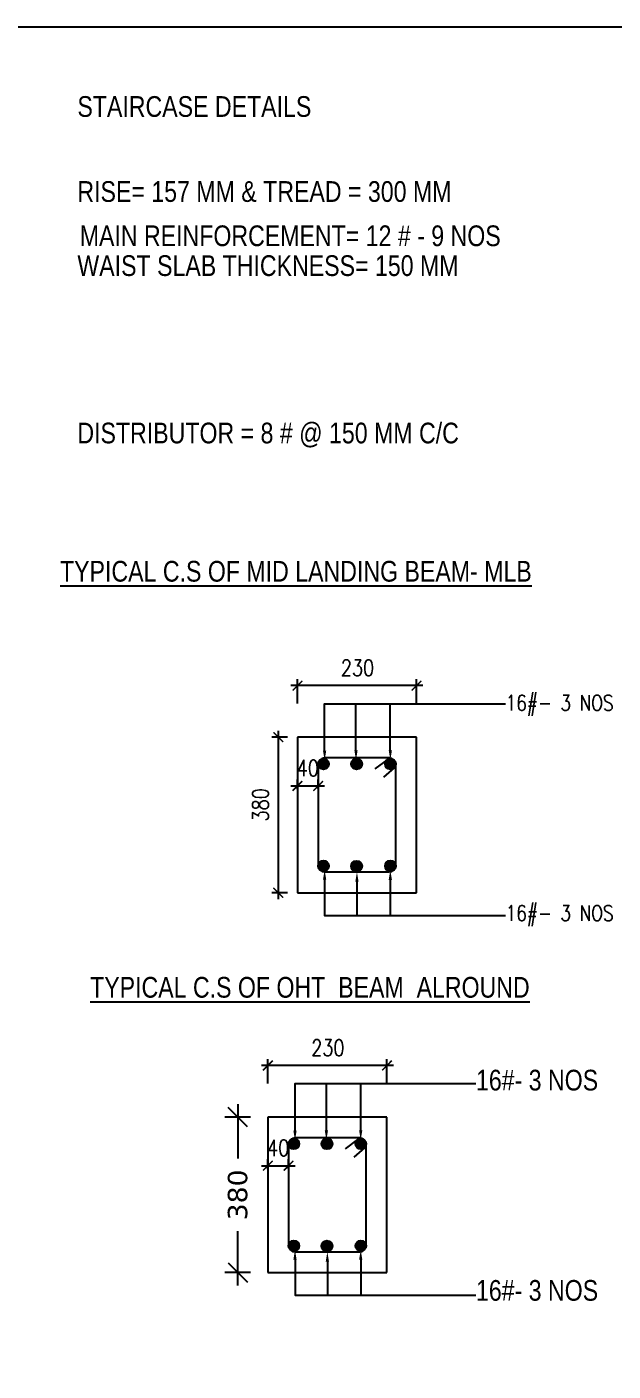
# Model space of a CAD drawing. Header units: millimetres. Extents: x 12977220 to 13113408, y -169657 to -55898.
# Drawn here: x 12988464 to 12992996, y -163494 to -153114 of the extents above; entities that cross this region are included whole.
import ezdxf

# ---------------------------------------------------------------- set-up
doc = ezdxf.new("R2010")
doc.units = ezdxf.units.MM
doc.header["$LTSCALE"] = 3
doc.header["$PDMODE"] = 66
for name, color, linetype in [('C3', 2, 'Continuous'), ('COLUMN-NAME', 83, 'Continuous'), ('DIM', 9, 'Continuous'), ('FOOTING', 60, 'Continuous'), ('MAINROD', 31, 'Continuous'), ('RCCFRAME', 33, 'Continuous'), ('text', 33, 'Continuous')]:
    doc.layers.add(name, color=color, linetype=linetype)
doc.styles.add('aril', font='ARIAL.TTF', dxfattribs={"width": 0.8})
doc.styles.add('Jerry', font='verdana.TTF')
doc.styles.add('ROMANS', font='romans.shx', dxfattribs={"width": 0.8})
doc.styles.get("Standard").update_dxf_attribs({"font": 'ARIALBD.TTF', "height": 4.5})
doc.dimstyles.new('ISO-25', dxfattribs={"dimtxt": 2.5, "dimasz": 2.5, "dimexe": 1.25, "dimexo": 0.625, "dimtad": 1, "dimtxsty": 'Standard', "dimcen": 2.5, "dimadec": 0, "dimazin": 0, "dimtfac": 1, "dimtmove": 0, "dimatfit": 3, "dimfxl": 1, "dimarcsym": 0})

# ---------------------------------------------------------------- blocks, each defined once
blk = doc.blocks.new('_ARCHTICK')
at = {"color": 0, "linetype": 'ByBlock', "const_width": 0.15}
blk.add_lwpolyline([(-0.5, -0.5), (0.5, 0.5)], dxfattribs=at)
blk = doc.blocks.new('_Oblique')
at = {"color": 0, "linetype": 'ByBlock', "lineweight": -2}
blk.add_line((-0.5, -0.5), (0.5, 0.5), dxfattribs=at)
blk = doc.blocks.new('*D1083')
at = {"layer": 'C3', "color": 8, "lineweight": -2, "ltscale": 0.15, "transparency": 16777216}
for p, q in [((12990094, -161433), (12990094, -161851)), ((12990194, -161533), (12989994, -161533)), ((12990094, -162833), (12990094, -162414)), ((12990194, -162733), (12989994, -162733))]:
    blk.add_line(p, q, dxfattribs=at)
at = {"layer": 'Defpoints', "color": 0, "ltscale": 0.15, "transparency": 16777216}
for p in [(12990327, -161533), (12990094, -162733), (12990327, -162733)]:
    blk.add_point(p, dxfattribs=at)
at = {"layer": 'C3', "color": 8, "lineweight": -2, "ltscale": 0.15, "transparency": 16777216, "xscale": 150, "yscale": 150, "zscale": 150}
for p, rotation in [((12990094, -161533), 90), ((12990094, -162733), 270)]:
    blk.add_blockref('_Oblique', p, dxfattribs=dict(at, rotation=rotation))
at = {"layer": 'C3', "ltscale": 0.15, "transparency": 16777216, "insert": (12990094, -162133), "char_height": 150, "attachment_point": 5, "rotation": 90, "style": 'Jerry'}
blk.add_mtext('380', dxfattribs=at)

msp = doc.modelspace()

# ---------------------------------------------------------------- hatches: boundary and pattern name
at = {"layer": 'FOOTING', "linetype": 'Continuous'}
for points in [[(12990715.3, -158806, 1), (12990798.5, -158806, 1)], [(12990970.6, -158805.5, -1), (12991053.8, -158805.5, -1)], [(12991315.8, -158806, -1), (12991232.6, -158806, -1)], [(12990715.3, -159593.2, -1), (12990798.5, -159593.2, -1)], [(12990969.9, -159594.9, -1), (12991053.1, -159594.9, -1)], [(12991315.8, -159593.2, 1), (12991232.6, -159593.2, 1)], [(12990486.6, -161739.1, 1), (12990569.8, -161739.1, 1)], [(12990741.9, -161738.5, -1), (12990825.1, -161738.5, -1)], [(12991087.1, -161739.1, -1), (12991003.9, -161739.1, -1)], [(12990486.6, -162526.3, -1), (12990569.8, -162526.3, -1)], [(12990741.2, -162528, -1), (12990824.4, -162528, -1)], [(12991087.1, -162526.3, 1), (12991003.9, -162526.3, 1)]]:
    msp.add_hatch(color=9, dxfattribs=at).paths.add_polyline_path(points)

# ---------------------------------------------------------------- linework, layer by layer
at = {"layer": 'COLUMN-NAME', "color": 3, "linetype": 'ByBlock', "ltscale": 500}
msp.add_lwpolyline([(13003701.5, -169657.1), (12979858.7, -169657.1), (12979858.7, -153114.5), (13003701.5, -153114.5)], close=True, dxfattribs=at)
at = {"layer": 'DIM', "color": 8}
for p, q in [((12990555.6, -158338.7), (12990555.6, -158150.9)), ((12991475.6, -158338.7), (12991475.6, -158150.9)), ((12991525.6, -158200.9), (12990505.6, -158200.9)), ((12990407.7, -158549.5), (12990407.7, -159849.7)), ((12990477.7, -158599.5), (12990357.7, -158599.5)), ((12990505.6, -158975), (12990765.6, -158975)), ((12990555.6, -159000.1), (12990555.6, -158925)), ((12990715.6, -158996.1), (12990715.6, -158925)), ((12990477.7, -159799.7), (12990357.7, -159799.7)), ((12990326.8, -161271.7), (12990326.8, -161083.9)), ((12991246.8, -161271.7), (12991246.8, -161083.9)), ((12991296.8, -161133.9), (12990276.8, -161133.9)), ((12990276.8, -161908.1), (12990536.8, -161908.1)), ((12990326.8, -161933.2), (12990326.8, -161858.1)), ((12990486.8, -161929.2), (12990486.8, -161858.1))]:
    msp.add_line(p, q, dxfattribs=at)
for points in [[(12990765.6, -158703), (12990765.6, -158341.1), (12992164.2, -158341.1)], [(12991008.1, -158700.5), (12991008.1, -158341.1)], [(12991273.4, -158700.5), (12991273.4, -158341.1)], [(12990765.6, -159700), (12990765.6, -159975), (12992164.2, -159975)], [(12991015.6, -159714.7), (12991015.6, -159975)], [(12991273.4, -159701.2), (12991273.4, -159975)], [(12990536.8, -161636), (12990536.8, -161274.2), (12991935.5, -161274.2)], [(12990779.4, -161633.6), (12990779.4, -161274.2)], [(12991044.7, -161633.6), (12991044.7, -161274.2)], [(12990536.8, -162633.1), (12990536.8, -162908.1), (12991935.5, -162908.1)], [(12991044.7, -162634.3), (12991044.7, -162908.1)], [(12990786.8, -162647.8), (12990786.8, -162908.1)]]:
    msp.add_lwpolyline(points, dxfattribs=at)
for points in [[(12990778.1, -158703), (12990765.6, -158778), (12990753.1, -158703)], [(12991020.6, -158700.5), (12991008.1, -158775.5), (12990995.6, -158700.5)], [(12991285.9, -158700.5), (12991273.4, -158775.5), (12991260.9, -158700.5)], [(12990753.1, -159700), (12990765.6, -159625), (12990778.1, -159700)], [(12991260.9, -159701.2), (12991273.4, -159626.2), (12991285.9, -159701.2)], [(12991003.1, -159714.7), (12991015.6, -159639.7), (12991028.1, -159714.7)], [(12990549.3, -161636), (12990536.8, -161711), (12990524.3, -161636)], [(12990791.9, -161633.6), (12990779.4, -161708.6), (12990766.9, -161633.6)], [(12991057.2, -161633.6), (12991044.7, -161708.6), (12991032.2, -161633.6)], [(12990524.3, -162633.1), (12990536.8, -162558.1), (12990549.3, -162633.1)], [(12990774.3, -162647.8), (12990786.8, -162572.8), (12990799.3, -162647.8)], [(12991032.2, -162634.3), (12991044.7, -162559.3), (12991057.2, -162634.3)]]:
    msp.add_solid(points, dxfattribs=at)
at = {"layer": 'MAINROD', "color": 2}
for p, q in [((12991265.6, -158759.5), (12990765.6, -158759.5)), ((12991249.4, -158772.6), (12991152.5, -158843.6)), ((12990715.6, -158809.5), (12990715.6, -159589.7)), ((12991302.5, -158836.5), (12991220.6, -158908.4)), ((12991315.6, -159589.7), (12991315.6, -158809.5)), ((12990765.6, -159639.7), (12991265.6, -159639.7)), ((12991036.8, -161692.6), (12990536.8, -161692.6)), ((12991020.7, -161705.7), (12990923.8, -161776.7)), ((12990486.8, -161742.6), (12990486.8, -162522.8)), ((12991073.8, -161769.6), (12990991.9, -161841.5)), ((12991086.8, -162522.8), (12991086.8, -161742.6)), ((12990536.8, -162572.8), (12991036.8, -162572.8))]:
    msp.add_line(p, q, dxfattribs=at)
for centre in [(12990756.9, -158806), (12991012.2, -158805.5), (12991013, -158806), (12991274.2, -158806), (12990756.9, -159593.2), (12991011.5, -159594.9), (12991013, -159595), (12991274.2, -159593.2), (12990528.2, -161739.1), (12990783.5, -161738.5), (12990784.3, -161739.1), (12991045.5, -161739.1), (12990528.2, -162526.3), (12990782.8, -162528), (12990784.3, -162528.1), (12991045.5, -162526.3)]:
    msp.add_circle(centre, 41.6, dxfattribs=at)
for centre, start, end in [((12990765.6, -158809.5), 90, 180), ((12991265.6, -158809.5), 0, 90), ((12990765.6, -159589.7), 180, 270), ((12991265.6, -159589.7), 270, 0), ((12990536.8, -161742.6), 90, 180), ((12991036.8, -161742.6), 0, 90), ((12990536.8, -162522.8), 180, 270), ((12991036.8, -162522.8), 270, 0)]:
    msp.add_arc(centre, 50, start, end, dxfattribs=at)
at = {"layer": 'RCCFRAME', "color": 1, "linetype": 'Continuous', "ltscale": 0.02}
for p, q in [((12991475.6, -158599.5), (12990555.6, -158599.5)), ((12990555.6, -158599.5), (12990555.6, -159799.7)), ((12991475.6, -159799.7), (12991475.6, -158599.5)), ((12990555.6, -159799.7), (12991475.6, -159799.7)), ((12991246.8, -161532.6), (12990326.8, -161532.6)), ((12990326.8, -161532.6), (12990326.8, -162732.8)), ((12991246.8, -162732.8), (12991246.8, -161532.6)), ((12990326.8, -162732.8), (12991246.8, -162732.8))]:
    msp.add_line(p, q, dxfattribs=at)

# ---------------------------------------------------------------- block references
at = {"layer": 'DIM', "color": 8, "xscale": 75, "yscale": 75, "zscale": 75}
for p, rotation in [((12990555.6, -158200.9), 180), ((12990407.7, -158599.5), 90), ((12990555.6, -158975), 180), ((12990407.7, -159799.7), 270), ((12990326.8, -161133.9), 180), ((12990326.8, -161908.1), 180)]:
    msp.add_blockref('_ARCHTICK', p, dxfattribs=dict(at, rotation=rotation))
for p in [(12991475.6, -158200.9), (12990715.6, -158975), (12991246.8, -161133.9), (12990486.8, -161908.1)]:
    msp.add_blockref('_ARCHTICK', p, dxfattribs=at)

# ---------------------------------------------------------------- texts
at = {"layer": 'C3', "color": 3, "ltscale": 0.15, "char_height": 125, "attachment_point": 5, "style": 'ROMANS'}
for insert in [(12991019.5, -158063.4), (12990790.8, -160996.4)]:
    msp.add_mtext('\\A1;230', dxfattribs=dict(at, insert=insert))
at = {"layer": 'C3', "color": 3, "ltscale": 0.15, "insert": (12990270.2, -159121.3), "char_height": 125, "attachment_point": 5, "rotation": 90, "style": 'ROMANS'}
msp.add_mtext('\\A1;380', dxfattribs=at)
at = {"layer": 'COLUMN-NAME', "color": 6, "linetype": 'ByBlock', "ltscale": 500, "style": 'aril', "width": 0.8}
for s, p in [('STAIRCASE DETAILS', (12988854.8, -153809.2, 3514.7)), ('RISE= 157 MM & TREAD = 300 MM', (12988854.8, -154465.7, 3514.7)), ('MAIN REINFORCEMENT= 12 # - 9 NOS', (12988873, -154807.5, 3514.7)), ('WAIST SLAB THICKNESS= 150 MM', (12988854.8, -155038, 3514.7)), ('DISTRIBUTOR = 8 # @ 150 MM C/C', (12988854.8, -156330.4, 3514.7)), ('%%UTYPICAL C.S OF MID LANDING BEAM- MLB', (12988720.5, -157397.8)), ('%%UTYPICAL C.S OF OHT  BEAM  ALROUND', (12988953, -160610.2)), ('16#- 3 NOS', (12991935.5, -161326.9)), ('16#- 3 NOS', (12991935.5, -162950.4))]:
    msp.add_text(s, height=160, dxfattribs=at).set_placement(p)
at = {"layer": 'DIM', "color": 6, "char_height": 125, "attachment_point": 5, "style": 'ROMANS'}
for insert in [(12990635.6, -158837.5), (12990406.8, -161770.6)]:
    msp.add_mtext('\\A1;40', dxfattribs=dict(at, insert=insert))
at = {"layer": 'text', "color": 6, "style": 'ROMANS', "width": 0.8}
for p in [(12992164.2, -158393.9), (12992164.2, -160017.3)]:
    msp.add_text('16#- 3 NOS', height=120, dxfattribs=at).set_placement(p)

# ---------------------------------------------------------------- dimensions: what is measured, and where the dimension line sits
at = {"layer": 'C3', "color": 3, "ltscale": 0.15}
dim = msp.add_linear_dim(base=(12990094, -162732.8), p1=(12990326.8, -161532.6), p2=(12990326.8, -162732.8), angle=90, text='380', dimstyle='ISO-25', override={"dimscale": 100, "dimtxt": 1.5, "dimasz": 1.5, "dimexe": 1, "dimexo": 1, "dimgap": 1, "dimtad": 0, "dimdec": 0, "dimtxsty": 'Jerry', "dimblk": 'Oblique', "dimdle": 1, "dimclrd": 8, "dimclre": 8, "dimclrt": 256, "dimtdec": 0, "dimtmove": 2, "dimfxlon": 1}, dxfattribs=at)
dim.commit()
dim.dimension.update_dxf_attribs({"geometry": '*D1083', "text_midpoint": (12990094, -162132.7)})

doc.saveas('drawing.dxf')
